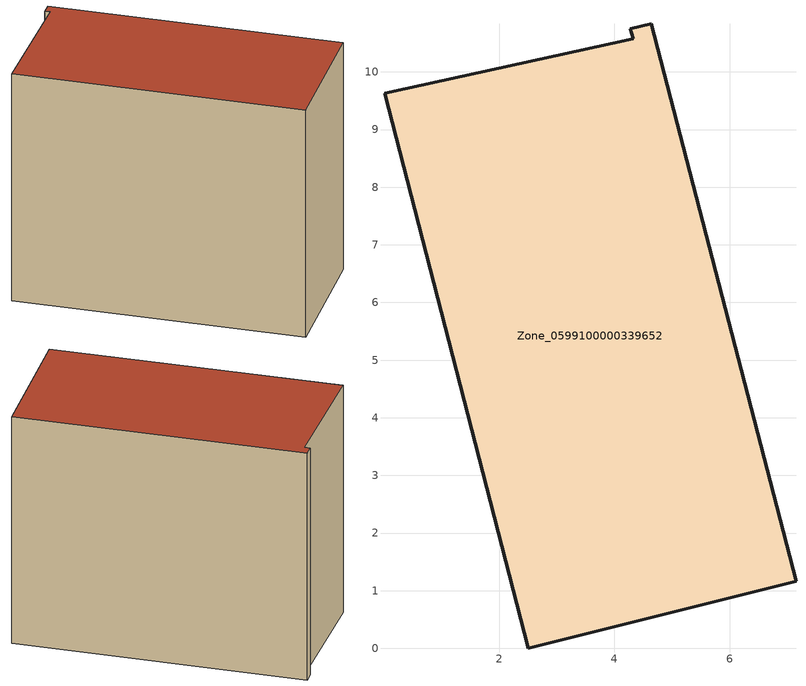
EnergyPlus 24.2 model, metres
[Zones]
Zone_0599100000339652
 floor ground (C_G): 0.01,9.63 4.32,10.58 4.28,10.75 4.64,10.84 7.15,1.17 2.5,0 z0
 wall outside (C_F): 7.15,1.17 4.64,10.84 4.28,10.75 4.32,10.58 0.01,9.63 2.5,0 7.15,1.17 z0:8.45
 roof outside (C_R): 4.32,10.58 0.01,9.63 2.5,0 7.15,1.17 4.64,10.84 4.28,10.75 z8.45
[BUILDING]
Pand.0599100000339652: North Axis=0; Terrain=City; Loads Convergence Tolerance Value=0.04; Temperature Convergence Tolerance Value=0.4; Solar Distribution=FullExterior; Maximum Number of Warmup Days=25; Minimum Number of Warmup Days=1
[Site:Location]
Rotterdam.The.Hague.AP_ZH_NLD Design_Conditions: Latitude=51.96; Longitude=4.45; Time Zone=1; Elevation=-4.5
[SITE:GROUNDTEMPERATURE:BUILDINGSURFACE]
18, 18, 18, 18, 18, 18, 18, 18, 18, 18, 18, 18
[MATERIAL] Thermal Absorptance=0.9; Solar Absorptance=0.7; Visible Absorptance=0.7
Name | Roughness | Thickness | Conductivity | Density | Specific Heat
G.TI.1992-2005 | MediumSmooth | 0.15 | 0.06 | 540 | 1210
F.TI.1992-2005 | Rough | 0.3 | 0.12 | 1920 | 840
R.TI.1992-2005 | MediumRough | 0.2 | 0.08 | 1500 | 1000
[CONSTRUCTION]
C_G: G.TI.1992-2005
C_F: F.TI.1992-2005
C_R: R.TI.1992-2005
[ZONE]
Zone_0599100000339652: Type=1; Multiplier=1; Ceiling Height=Autocalculate; Volume=Autocalculate; Floor Area=autocalculate; Part of Total Floor Area=Yes
[ZONEINFILTRATION:DESIGNFLOWRATE]
Infil_Zone_0599100000339652: Zone or ZoneList or Space or SpaceList=Zone_0599100000339652; Schedule=AlwaysOn; Design Flow Rate Calculation Method=Flow/Area; Flow Rate per Floor Area=0.0015; Constant Term Coefficient=1; Temperature Term Coefficient=0; Velocity Term Coefficient=0; Velocity Squared Term Coefficient=0
[HVACTEMPLATE:ZONE:IDEALLOADSAIRSYSTEM]
Zone_0599100000339652: Maximum Heating Supply Air Temperature=50; Minimum Cooling Supply Air Temperature=13; Maximum Heating Supply Air Humidity Ratio=0.0156; Minimum Cooling Supply Air Humidity Ratio=0.0077; Heating Limit=NoLimit; Cooling Limit=NoLimit; Dehumidification Control Type=ConstantSensibleHeatRatio; Cooling Sensible Heat Ratio=0.7; Dehumidification Setpoint=60; Humidification Control Type=None; Humidification Setpoint=30; Outdoor Air Method=None; Outdoor Air Flow Rate per Person=0.00944; Outdoor Air Flow Rate per Zone Floor Area=0; Outdoor Air Flow Rate per Zone=0; Demand Controlled Ventilation Type=None; Outdoor Air Economizer Type=NoEconomizer; Heat Recovery Type=None; Sensible Heat Recovery Effectiveness=0.7; Latent Heat Recovery Effectiveness=0.65
[ZONECONTROL:THERMOSTAT]
ThermostatControl_Zone_0599100000339652: Zone or ZoneList=Zone_0599100000339652; Control Type Schedule=DualSetpointControlType; Control 1=Thermostat_Zone_0599100000339652; Temperature Difference Between Cutout And Setpoint=0
[THERMOSTATSETPOINT:DUALSETPOINT]
Thermostat_Zone_0599100000339652: Heating Setpoint Temperature Schedule=HeatingSetpoint_Zone_0599100000339652; Cooling Setpoint Temperature Schedule=CoolingSetpoint_Zone_0599100000339652
[SCHEDULE:COMPACT]
HeatingSetpoint_Zone_0599100000339652: Through: 12/31, For: AllDays, Until: 24:00, 21
CoolingSetpoint_Zone_0599100000339652: Through: 12/31, For: AllDays, Until: 24:00, 24
DualSetpointControlType: Through: 12/31, For: AllDays, Until: 24:00, 4
AlwaysOn: Through: 12/31, For: AllDays, Until: 24:00, 1
